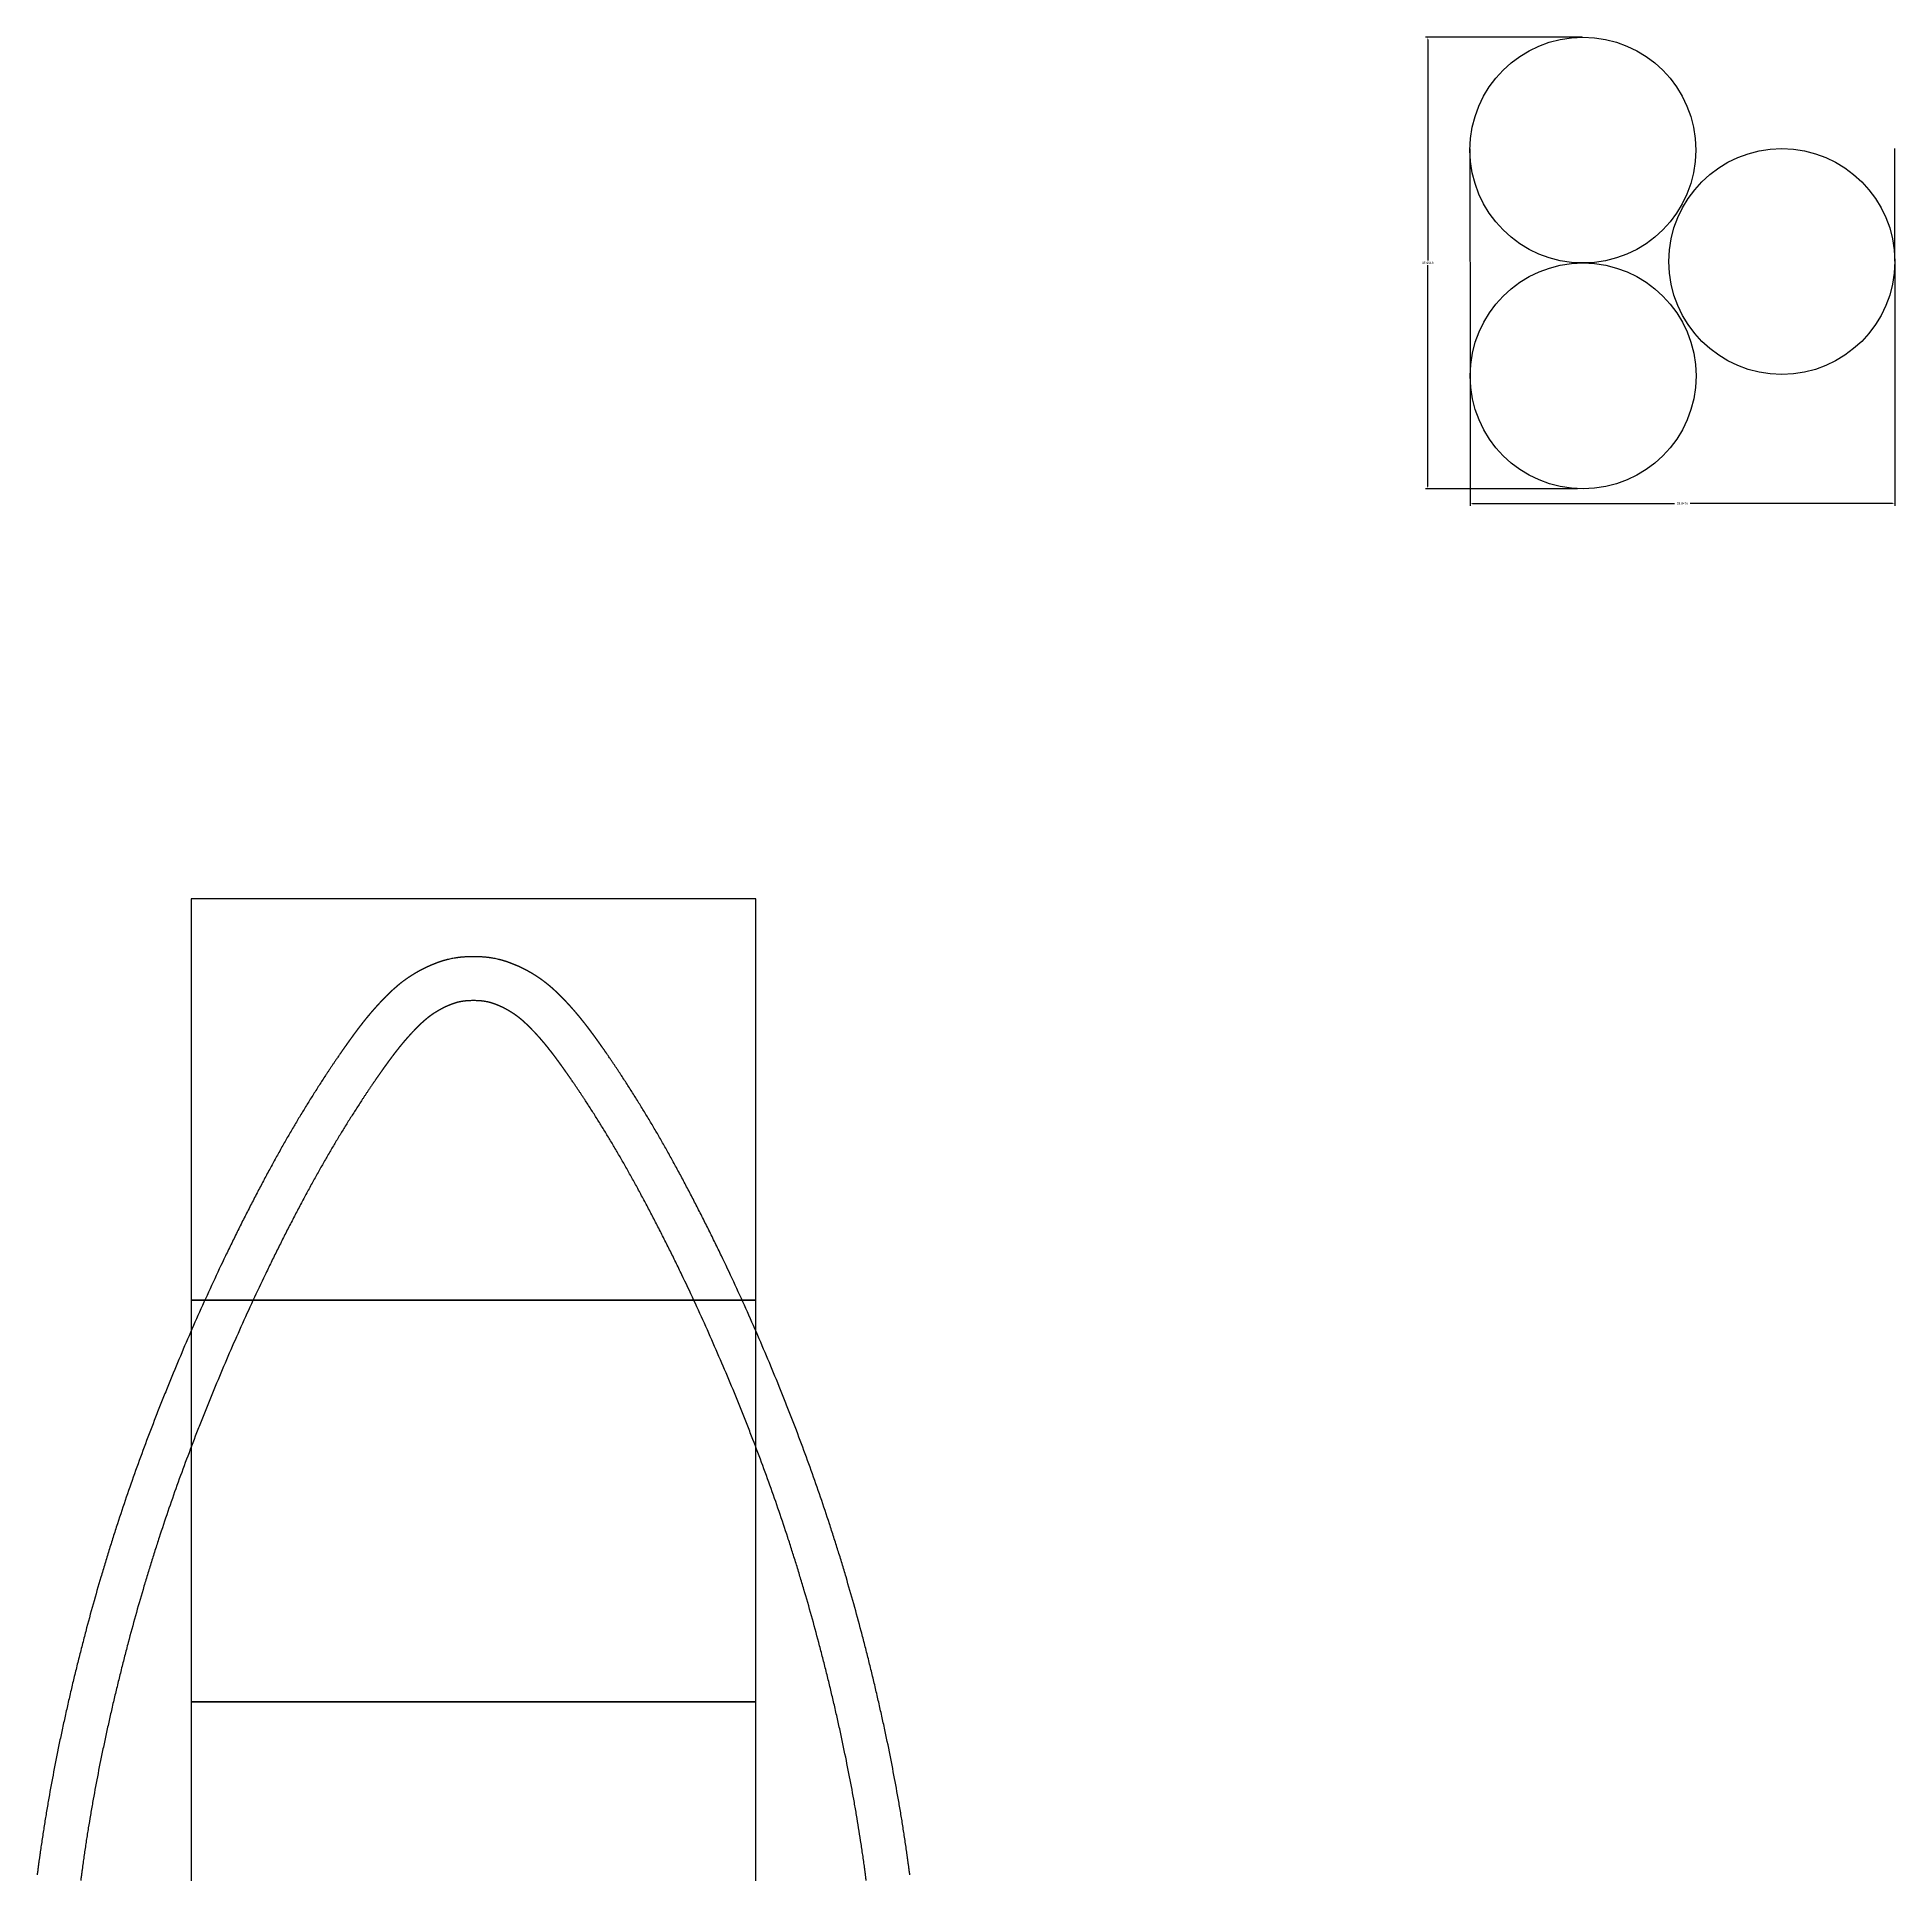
# Model space of a CAD drawing. Header units: inches. Extents: x -1514 to 1282, y -2074 to 286.
# Drawn here: x 169.5 to 317.6, y -926.8 to -780.3 of the extents above; entities that cross this region are included whole.
import ezdxf

# ---------------------------------------------------------------- set-up
doc = ezdxf.new("R2010")
doc.units = ezdxf.units.IN
doc.header["$LTSCALE"] = 0.1
doc.header["$MEASUREMENT"] = 0
doc.layers.add('pic', color=1, linetype='Continuous')
doc.dimstyles.get("Standard").update_dxf_attribs({"dimtxt": 0.18, "dimasz": 0.18, "dimexe": 0.18, "dimexo": 0.0625, "dimgap": 0.09, "dimtad": 0, "dimtih": 1, "dimtoh": 1, "dimdec": 4, "dimzin": 0, "dimdsep": 46, "dimtxsty": 'Standard', "dimcen": 0.09, "dimadec": 0, "dimazin": 0, "dimtfac": 1, "dimtdec": 4, "dimtofl": 0, "dimtmove": 0, "dimatfit": 3, "dimfxl": 1, "dimtolj": 1, "dimtzin": 0, "dimarcsym": 0})

# ---------------------------------------------------------------- blocks, each defined once
blk = doc.blocks.new('*D97')
at = {"layer": 'Defpoints', "color": 0, "transparency": 16777216}
for p in [(283.71, -798.22), (317.56, -798.17), (317.56, -817.47)]:
    blk.add_point(p, dxfattribs=at)
at = {"layer": 'pic', "color": 0, "lineweight": -2, "transparency": 16777216}
for p, q in [((283.71, -798.28), (283.71, -817.65)), ((317.56, -798.24), (317.56, -817.65)), ((283.89, -817.47), (300, -817.47)), ((317.38, -817.47), (301.26, -817.47))]:
    blk.add_line(p, q, dxfattribs=at)
at = {"layer": 'pic', "color": 0, "transparency": 16777216}
for points in [[(283.89, -817.44), (283.89, -817.5), (283.71, -817.47)], [(317.38, -817.44), (317.38, -817.5), (317.56, -817.47)]]:
    blk.add_solid(points, dxfattribs=at)
at = {"layer": 'pic', "color": 0, "transparency": 16777216, "insert": (300.63, -817.47), "char_height": 0.18, "attachment_point": 5}
blk.add_mtext('\\A1;33.8476', dxfattribs=at)
blk = doc.blocks.new('*D98')
at = {"layer": 'Defpoints', "color": 0, "transparency": 16777216}
for p in [(280.34, -780.31), (292.7, -780.31), (292.34, -816.3)]:
    blk.add_point(p, dxfattribs=at)
at = {"layer": 'pic', "color": 0, "lineweight": -2, "transparency": 16777216}
for p, q in [((292.64, -780.31), (280.16, -780.31)), ((280.34, -780.49), (280.34, -798.12)), ((280.34, -816.12), (280.34, -798.48)), ((292.27, -816.3), (280.16, -816.3))]:
    blk.add_line(p, q, dxfattribs=at)
at = {"layer": 'pic', "color": 0, "transparency": 16777216}
for points in [[(280.31, -780.49), (280.37, -780.49), (280.34, -780.31)], [(280.31, -816.12), (280.37, -816.12), (280.34, -816.3)]]:
    blk.add_solid(points, dxfattribs=at)
at = {"layer": 'pic', "color": 0, "transparency": 16777216, "insert": (280.34, -798.3), "char_height": 0.18, "attachment_point": 5}
blk.add_mtext('\\A1;35.9918', dxfattribs=at)

msp = doc.modelspace()

# ---------------------------------------------------------------- linework, layer by layer
at = {"color": 7, "linetype": 'Continuous', "lineweight": 25}
for points, degree, knots in [([(201.93769, -853.9025), (201.9312, -853.90443), (201.91336, -853.90977), (201.88743, -853.91759), (201.83522, -853.93354), (201.73112, -853.96626), (201.5234, -854.03509), (201.20209, -854.15254), (200.88325, -854.28349), (200.67943, -854.37406), (200.56665, -854.42605), (200.476, -854.46886), (200.38906, -854.51087), (200.28059, -854.56447), (200.0869, -854.6634), (199.79021, -854.82507), (199.49998, -854.99699), (199.29609, -855.12535), (199.13551, -855.23049), (198.97328, -855.34105), (198.81396, -855.45415), (198.67652, -855.55572), (198.57964, -855.62948), (198.50205, -855.68977), (198.42921, -855.74747), (198.33771, -855.82129), (198.21011, -855.92704), (198.08285, -856.03613), (198.0011, -856.10795), (197.95589, -856.14813), (197.91887, -856.1813), (197.88699, -856.21006), (197.84668, -856.24668), (197.77399, -856.31336), (197.66, -856.41989), (197.54475, -856.53014), (197.46991, -856.60292), (197.42828, -856.64372), (197.39418, -856.67732), (197.36402, -856.70718), (197.32598, -856.74499), (197.25765, -856.81334), (197.15143, -856.92093), (197.04529, -857.03019), (196.96964, -857.10901), (196.90869, -857.17301), (196.85044, -857.23467), (196.77741, -857.31255), (196.64665, -857.45361), (196.47377, -857.64441), (196.33096, -857.80562), (196.21737, -857.93578), (196.11857, -858.05068), (196.0553, -858.12509), (196.02033, -858.16645), (195.99191, -858.20018), (195.96635, -858.23063), (195.93392, -858.26939), (195.87558, -858.33947), (195.75843, -858.48163), (195.60107, -858.67627), (195.46891, -858.84277), (195.36261, -858.97828), (195.26909, -859.09889), (195.20873, -859.17738), (195.17846, -859.21691), (195.16171, -859.23883), (195.14789, -859.25694), (195.13647, -859.27191), (195.12181, -859.29117), (195.09548, -859.32581), (195.04254, -859.39571), (194.95949, -859.50608), (194.86345, -859.63478), (194.7663, -859.76606), (194.66801, -859.89992), (194.56858, -860.03638), (194.48056, -860.15808), (194.4235, -860.23738), (194.3948, -860.27738), (194.37893, -860.29952), (194.36571, -860.31799), (194.35562, -860.33209), (194.34229, -860.35073), (194.31841, -860.38418), (194.28083, -860.43691), (194.23739, -860.49806), (194.18241, -860.57565), (194.10405, -860.68669), (193.98944, -860.84993), (193.77586, -861.15632), (193.62367, -861.37742)], 2, [-0.000722516, -0.000722516, -0.000722516, 0.000743564, 0.002209644, 0.005141805, 0.011006125, 0.022734766, 0.046192048, 0.077468424, 0.100925706, 0.112654347, 0.120473441, 0.128292535, 0.136111629, 0.14784027, 0.171297552, 0.202573928, 0.22603121, 0.241669398, 0.257307586, 0.272945774, 0.288583962, 0.300312604, 0.308131698, 0.315950792, 0.323769886, 0.335498527, 0.351136715, 0.362865356, 0.368729676, 0.372639223, 0.37654877, 0.380458317, 0.386322638, 0.398051279, 0.413689467, 0.425418108, 0.431282428, 0.435191975, 0.439101522, 0.443011069, 0.44887539, 0.460604031, 0.476242219, 0.48797086, 0.495789954, 0.503609048, 0.511428142, 0.523156783, 0.546614065, 0.570071347, 0.585709535, 0.601347723, 0.613076364, 0.618940684, 0.622850231, 0.626759778, 0.630669325, 0.636533646, 0.648262287, 0.671719569, 0.695176851, 0.710815039, 0.726453227, 0.738181868, 0.744046189, 0.746978349, 0.748933122, 0.750887896, 0.752842669, 0.75577483, 0.76163915, 0.773367791, 0.789005979, 0.804644167, 0.820282355, 0.835920543, 0.851558731, 0.863287372, 0.869151693, 0.872083853, 0.874038627, 0.8759934, 0.877948174, 0.880880334, 0.886744654, 0.894563748, 0.902382842, 0.914111483, 0.929749671, 0.953206953, 1.000121518, 1.000121518, 1.000121518]), ([(203.34747, -853.63761), (203.34584, -853.63777), (203.34277, -853.63805), (203.33499, -853.63878), (203.32218, -853.63999), (203.2961, -853.6425), (203.24476, -853.64761), (203.17222, -853.65535), (203.10115, -853.66367), (203.04433, -853.67082), (203.00322, -853.67624), (202.95749, -853.68257), (202.89819, -853.69114), (202.79371, -853.70722), (202.64648, -853.7326), (202.46515, -853.76849), (202.31771, -853.80161), (202.21226, -853.82752), (202.15074, -853.84333), (202.09451, -853.85819), (202.03853, -853.87361), (201.98769, -853.88806), (201.96244, -853.89532), (201.94692, -853.89982), (201.94092, -853.90157), (201.93769, -853.9025)], 3, [-0.002562243, -0.002562243, -0.002562243, -0.002562243, 0.001376667, 0.005315578, 0.013193399, 0.028949042, 0.060460328, 0.123482899, 0.186505471, 0.218016756, 0.249528042, 0.281039328, 0.312550613, 0.375573185, 0.501618328, 0.62766347, 0.753708613, 0.816731184, 0.84824247, 0.879753756, 0.942776327, 0.974287613, 0.990043256, 0.997921077, 1.005798898, 1.005798898, 1.005798898, 1.005798898]), ([(205.21387, -853.6376), (205.21163, -853.6374), (205.20747, -853.63702), (205.19675, -853.63607), (205.17913, -853.63452), (205.1432, -853.63146), (205.07227, -853.6258), (204.93144, -853.61601), (204.65678, -853.60223), (204.39093, -853.59783), (204.16968, -853.59878), (204.01903, -853.60075), (203.82711, -853.60606), (203.62979, -853.61597), (203.4891, -853.62578), (203.41798, -853.63147), (203.38243, -853.63451), (203.36437, -853.6361), (203.35567, -853.63687), (203.35015, -853.63737), (203.34846, -853.63752), (203.34747, -853.63761)], 3, [-0.00008231078, -0.00008231078, -0.00008231078, -0.00008231078, 0.0000672165, 0.00021674378, 0.00051579834, 0.00111390746, 0.0023101257, 0.00470256219, 0.00948743517, 0.01905718112, 0.02144961761, 0.02384205409, 0.02862692707, 0.03341180004, 0.03580423653, 0.03700045478, 0.0375985639, 0.03789761846, 0.03804714574, 0.03812190938, 0.03819667302, 0.03819667302, 0.03819667302, 0.03819667302]), ([(206.62195, -853.90188), (206.61854, -853.90089), (206.61205, -853.89901), (206.59651, -853.89452), (206.57111, -853.88722), (206.53554, -853.8771), (206.49431, -853.86559), (206.4548, -853.85482), (206.40977, -853.84292), (206.35042, -853.82763), (206.24554, -853.80173), (206.0963, -853.76804), (205.91374, -853.73186), (205.76611, -853.70655), (205.66087, -853.69051), (205.60118, -853.68197), (205.55488, -853.67563), (205.51446, -853.67036), (205.45815, -853.66333), (205.38779, -853.65516), (205.31583, -853.64752), (205.26486, -853.64245), (205.23896, -853.63996), (205.22624, -853.63876), (205.21849, -853.63803), (205.21548, -853.63775), (205.21387, -853.6376)], 3, [-0.005575813, -0.005575813, -0.005575813, -0.005575813, 0.002302062, 0.010179938, 0.025935689, 0.05744719, 0.088958692, 0.120470194, 0.151981696, 0.183493198, 0.246516202, 0.37256221, 0.498608217, 0.624654225, 0.687677229, 0.71918873, 0.750700232, 0.782211734, 0.813723236, 0.87674624, 0.939769244, 0.971280746, 0.987036497, 0.994914372, 0.99885331, 1.002792248, 1.002792248, 1.002792248, 1.002792248]), ([(214.93814, -861.37744), (214.7863, -861.15683), (214.57281, -860.85058), (214.45814, -860.68724), (214.36848, -860.56019), (214.29183, -860.45216), (214.2434, -860.38419), (214.21945, -860.35065), (214.20608, -860.33196), (214.19596, -860.31781), (214.18273, -860.29933), (214.16686, -860.27718), (214.13815, -860.23718), (214.08108, -860.15786), (213.99304, -860.03615), (213.89359, -859.89967), (213.79529, -859.76579), (213.69813, -859.6345), (213.60208, -859.50578), (213.51902, -859.3954), (213.46607, -859.3255), (213.43974, -859.29086), (213.42508, -859.2716), (213.41365, -859.25661), (213.39983, -859.2385), (213.38307, -859.21657), (213.35278, -859.17701), (213.29239, -859.09849), (213.19883, -858.97784), (213.09251, -858.8423), (212.96032, -858.67576), (212.80295, -858.48112), (212.6858, -858.33898), (212.62747, -858.26891), (212.59505, -858.23017), (212.56948, -858.19971), (212.54106, -858.16598), (212.50608, -858.12461), (212.44279, -858.05019), (212.34397, -857.93528), (212.23037, -857.80511), (212.08754, -857.64389), (211.91464, -857.45309), (211.78389, -857.31203), (211.71086, -857.23416), (211.65261, -857.1725), (211.5916, -857.10843), (211.51589, -857.02956), (211.40971, -856.92026), (211.30346, -856.81266), (211.23514, -856.74433), (211.19711, -856.70653), (211.16695, -856.67668), (211.13281, -856.64304), (211.09114, -856.60221), (211.01625, -856.5294), (210.90096, -856.41912), (210.78699, -856.31261), (210.71432, -856.24596), (210.67404, -856.20938), (210.64216, -856.18062), (210.60511, -856.14743), (210.55989, -856.10724), (210.4781, -856.03541), (210.3508, -855.9263), (210.22318, -855.82055), (210.13167, -855.74675), (210.05883, -855.68905), (209.98122, -855.62877), (209.88432, -855.55501), (209.74685, -855.45345), (209.58752, -855.34037), (209.42529, -855.22983), (209.26467, -855.12468), (209.06073, -854.99633), (208.77043, -854.82442), (208.47368, -854.66277), (208.27996, -854.56385), (208.17147, -854.51026), (208.08451, -854.46826), (207.99372, -854.42539), (207.8808, -854.37335), (207.67674, -854.28271), (207.35765, -854.15171), (207.03622, -854.03429), (206.82846, -853.96552), (206.72435, -853.93285), (206.67214, -853.91692), (206.64622, -853.90912), (206.62836, -853.90379), (206.62195, -853.90188)], 2, [-0.000115885, -0.000115885, -0.000115885, 0.046799381, 0.070257014, 0.085895436, 0.101533858, 0.113262674, 0.119127082, 0.122059286, 0.124014089, 0.125968892, 0.127923695, 0.130855899, 0.136720307, 0.148449123, 0.164087545, 0.179725967, 0.195364389, 0.211002811, 0.226641233, 0.23837005, 0.244234458, 0.247166662, 0.249121465, 0.251076268, 0.25303107, 0.255963274, 0.261827683, 0.273556499, 0.289194921, 0.304833343, 0.328290976, 0.351748609, 0.363477425, 0.369341834, 0.373251439, 0.377161044, 0.38107065, 0.386935058, 0.398663875, 0.414302297, 0.429940719, 0.453398352, 0.476855984, 0.488584801, 0.496404012, 0.504223223, 0.512042434, 0.52377125, 0.539409672, 0.551138489, 0.557002897, 0.560912502, 0.564822108, 0.568731713, 0.574596122, 0.586324938, 0.60196336, 0.613692176, 0.619556585, 0.62346619, 0.627375796, 0.631285401, 0.637149809, 0.648878626, 0.664517048, 0.676245864, 0.684065075, 0.691884286, 0.699703497, 0.711432314, 0.727070736, 0.742709158, 0.75834758, 0.773986001, 0.797443634, 0.828720478, 0.852178111, 0.863906928, 0.871726139, 0.87954535, 0.887364561, 0.899093377, 0.92255101, 0.953827854, 0.977285487, 0.989014303, 0.994878712, 0.997810916, 0.999277018, 1.00074312, 1.00074312, 1.00074312]), ([(203.6674, -857.12296), (203.64855, -857.12473), (203.60971, -857.12853), (203.55832, -857.13406), (203.51953, -857.13862), (203.49054, -857.14228), (203.47208, -857.14472), (203.44731, -857.14815), (203.4166, -857.15259), (203.36193, -857.16099), (203.30122, -857.17144), (203.23856, -857.18339), (203.19302, -857.19268), (203.14845, -857.20234), (203.1048, -857.21239), (203.06857, -857.22124), (203.04392, -857.22751), (203.02789, -857.23169), (203.01806, -857.23429), (203.00189, -857.23864), (202.97979, -857.24474), (202.95479, -857.2518), (202.93536, -857.25738), (202.926, -857.26009)], 3, [0.0023835454, 0.0023835454, 0.0023835454, 0.0023835454, 0.0644017665, 0.1264199875, 0.1884382086, 0.2194473191, 0.2504564296, 0.2814655401, 0.3124746507, 0.3744928717, 0.4985293138, 0.5605475348, 0.6225657559, 0.6845839769, 0.746602198, 0.808620419, 0.8396295295, 0.8551340848, 0.87063864, 0.9016477506, 0.9326568611, 0.9636659716, 0.9946750821, 0.9946750821, 0.9946750821, 0.9946750821]), ([(204.89418, -857.12297), (204.8454, -857.1186), (204.74894, -857.11135), (204.54597, -857.10117), (204.33529, -857.09755), (204.11945, -857.09938), (203.96433, -857.10367), (203.81282, -857.11128), (203.71619, -857.11858), (203.6674, -857.12296)], 3, [0.00007817154, 0.00007817154, 0.00007817154, 0.00007817154, 0.00482458193, 0.00957099233, 0.01906381312, 0.02381022351, 0.02855663391, 0.0333030443, 0.0380494547, 0.0380494547, 0.0380494547, 0.0380494547]), ([(205.63553, -857.26003), (205.62532, -857.25708), (205.60372, -857.25087), (205.57834, -857.2437), (205.56087, -857.23886), (205.55182, -857.2364), (205.54743, -857.23522), (205.54599, -857.23483), (205.5394, -857.23308), (205.53147, -857.23098), (205.51621, -857.227), (205.49797, -857.22233), (205.47623, -857.21692), (205.44755, -857.20998), (205.41105, -857.20154), (205.35225, -857.18873), (205.29086, -857.17662), (205.2323, -857.16621), (205.18666, -857.15867), (205.14805, -857.15279), (205.12029, -857.14881), (205.10472, -857.14665), (205.0918, -857.1449), (205.08274, -857.1437), (205.06875, -857.14189), (205.04375, -857.13876), (205.00421, -857.13414), (204.95244, -857.1286), (204.91321, -857.12476), (204.89418, -857.12297)], 3, [0.0049469751, 0.0049469751, 0.0049469751, 0.0049469751, 0.0359617391, 0.0669765032, 0.0979912673, 0.1134986493, 0.1212523403, 0.1251291858, 0.1290060313, 0.1445134134, 0.1600207954, 0.1910355595, 0.2220503235, 0.2530650876, 0.3150946157, 0.3771241438, 0.5011832001, 0.5632127282, 0.6252422563, 0.6872717845, 0.7182865485, 0.7337939306, 0.7493013126, 0.7648086946, 0.7803160767, 0.8113308407, 0.8733603688, 0.935389897, 0.9974194251, 0.9974194251, 0.9974194251, 0.9974194251]), ([(202.926, -857.26009), (202.75375, -857.31156), (202.45937, -857.41967), (202.24974, -857.50612), (202.09834, -857.57365), (201.97529, -857.63129), (201.8578, -857.68892), (201.71198, -857.76363), (201.45481, -857.90422), (201.12483, -858.10827), (200.8864, -858.27449), (200.75808, -858.36954), (200.6692, -858.43808), (200.60931, -858.48563), (200.54809, -858.53511), (200.46092, -858.60748), (200.37167, -858.68412), (200.31331, -858.73546), (200.28068, -858.76451), (200.25421, -858.78826), (200.23133, -858.80894), (200.20158, -858.836), (200.14741, -858.88575), (200.06038, -858.96717), (199.96993, -859.05379), (199.91014, -859.11198), (199.87653, -859.14496), (199.84918, -859.17193), (199.82446, -859.19642), (199.79296, -859.22775), (199.73635, -859.28442), (199.64792, -859.37404), (199.54658, -859.47843), (199.444, -859.58581), (199.34626, -859.68972), (199.22364, -859.82207), (199.05323, -860.01022), (198.88416, -860.20259), (198.77616, -860.32825), (198.72231, -860.39161), (198.69249, -860.42688), (198.66838, -860.45551), (198.64671, -860.48134), (198.619, -860.51447), (198.56904, -860.5745), (198.46814, -860.69697), (198.33119, -860.86641), (198.21507, -861.01273), (198.12112, -861.13251), (198.03804, -861.23968), (197.98413, -861.30979), (197.9542, -861.34888), (197.92956, -861.38115), (197.90921, -861.40787), (197.88273, -861.44272), (197.83502, -861.50571), (197.75971, -861.60579), (197.67218, -861.7231), (197.58317, -861.84339), (197.49268, -861.96664), (197.40072, -862.09284), (197.31898, -862.20585), (197.26585, -862.2797), (197.23908, -862.317), (197.22428, -862.33766), (197.2119, -862.35494), (197.20254, -862.36802), (197.19015, -862.38535), (197.16792, -862.41649), (197.12283, -862.47977), (197.05111, -862.58084), (196.9667, -862.70047), (196.85813, -862.8551), (196.65453, -863.14715), (196.50799, -863.36002)], 2, [0.0006758159, 0.0006758159, 0.0006758159, 0.0475148065, 0.0787408002, 0.1021602955, 0.1177732923, 0.1333862892, 0.148999286, 0.1724187813, 0.2192577719, 0.2660967625, 0.2895162578, 0.3051292546, 0.3168390023, 0.3246455007, 0.3363552484, 0.3519682452, 0.3636779929, 0.3695328667, 0.3734361159, 0.3773393651, 0.3812426143, 0.3870974882, 0.3988072358, 0.4144202327, 0.4261299803, 0.4319848541, 0.4358881033, 0.4397913526, 0.4436946018, 0.4495494756, 0.4612592232, 0.4768722201, 0.492485217, 0.5080982138, 0.5237112107, 0.547130706, 0.5783566997, 0.601776195, 0.6134859426, 0.6193408164, 0.6232440657, 0.6271473149, 0.6310505641, 0.6369054379, 0.6486151856, 0.6720346808, 0.6954541761, 0.711067173, 0.7266801699, 0.7383899175, 0.7442447913, 0.7481480405, 0.7520512898, 0.755954539, 0.7618094128, 0.7735191604, 0.7891321573, 0.8047451542, 0.820358151, 0.8359711479, 0.8515841447, 0.8632938924, 0.8691487662, 0.8720762031, 0.8740278277, 0.8759794523, 0.8779310769, 0.8808585138, 0.8867133877, 0.8984231353, 0.9140361322, 0.929649129, 0.9530686243, 0.9999076149, 0.9999076149, 0.9999076149]), ([(212.05379, -863.36), (211.90764, -863.14768), (211.70419, -862.85583), (211.59558, -862.70114), (211.51105, -862.58136), (211.43919, -862.48007), (211.39397, -862.41662), (211.37166, -862.38538), (211.35923, -862.368), (211.34983, -862.35486), (211.33747, -862.33759), (211.32266, -862.31693), (211.29589, -862.27962), (211.24274, -862.20575), (211.16099, -862.09273), (211.06903, -861.96652), (210.97853, -861.84326), (210.8895, -861.72296), (210.80197, -861.60563), (210.72666, -861.50555), (210.67895, -861.44256), (210.65246, -861.40771), (210.63211, -861.381), (210.60746, -861.34872), (210.57751, -861.3096), (210.52358, -861.23946), (210.44046, -861.13225), (210.34648, -861.01243), (210.23034, -860.86608), (210.0934, -860.69666), (209.99252, -860.57423), (209.94259, -860.51423), (209.91489, -860.48111), (209.89322, -860.4553), (209.86911, -860.42667), (209.83928, -860.39139), (209.78541, -860.32801), (209.67738, -860.20232), (209.50827, -860.00991), (209.33785, -859.82174), (209.21521, -859.68939), (209.1175, -859.5855), (209.01481, -859.47802), (208.91345, -859.37361), (208.82504, -859.28401), (208.76847, -859.22739), (208.737, -859.19609), (208.71232, -859.17165), (208.68492, -859.14463), (208.65126, -859.11161), (208.59139, -859.05334), (208.50087, -858.96667), (208.41387, -858.88528), (208.35976, -858.83559), (208.33005, -858.80857), (208.30722, -858.78795), (208.28073, -858.76418), (208.24807, -858.73511), (208.18968, -858.68374), (208.10039, -858.60708), (208.01323, -858.53473), (207.95205, -858.48528), (207.89222, -858.43779), (207.80326, -858.36921), (207.67491, -858.27415), (207.43647, -858.10795), (207.10642, -857.90389), (206.84923, -857.76333), (206.70339, -857.68862), (206.58595, -857.63103), (206.46252, -857.57322), (206.31085, -857.5056), (206.10109, -857.41912), (205.80706, -857.31119), (205.63553, -857.26003)], 2, [0.0000881401, 0.0000881401, 0.0000881401, 0.0469267827, 0.070346104, 0.0859589849, 0.1015718658, 0.1132815264, 0.1191363568, 0.1220637719, 0.124015382, 0.1259669921, 0.1279186023, 0.1308460174, 0.1367008477, 0.1484105084, 0.1640233893, 0.1796362701, 0.195249151, 0.2108620319, 0.2264749128, 0.2381845734, 0.2440394037, 0.247942624, 0.2518458442, 0.2557490644, 0.2616038947, 0.2733135554, 0.2889264362, 0.3045393171, 0.3279586384, 0.3513779597, 0.3630876204, 0.3689424507, 0.3728456709, 0.3767488911, 0.3806521114, 0.3865069417, 0.3982166023, 0.4216359237, 0.4528616854, 0.4762810067, 0.4918938876, 0.5075067684, 0.5231196493, 0.5387325302, 0.5504421908, 0.5562970212, 0.5602002414, 0.5641034616, 0.5680066818, 0.5738615122, 0.5855711728, 0.6011840537, 0.6128937143, 0.6187485447, 0.6226517649, 0.6265549851, 0.6304582053, 0.6363130356, 0.6480226963, 0.6636355772, 0.6753452378, 0.6831516783, 0.6948613389, 0.7104742198, 0.7338935411, 0.7807321837, 0.8275708263, 0.8509901476, 0.8666030285, 0.8822159094, 0.8978287902, 0.9212481115, 0.9524738733, 0.9993125159, 0.9993125159, 0.9993125159]), ([(193.62367, -861.37742), (193.60627, -861.40276), (193.57085, -861.4544), (193.50528, -861.55007), (193.42974, -861.66049), (193.34969, -861.77786), (193.25953, -861.9106), (193.14832, -862.07498), (193.01614, -862.27139), (192.88501, -862.46727), (192.7541, -862.66388), (192.62358, -862.86094), (192.44991, -863.12456), (192.23366, -863.45542), (191.97588, -863.85406), (191.71979, -864.25434), (191.38078, -864.78994), (190.96134, -865.46339), (190.54996, -866.13837), (190.22534, -866.67986), (189.9045, -867.22099), (189.50279, -867.90994), (189.01936, -868.75723), (188.53305, -869.62762), (188.03915, -870.5293), (187.53863, -871.46054), (187.11609, -872.26099), (186.77396, -872.91756), (186.43306, -873.57747), (186.01, -874.4072), (185.50694, -875.41115), (185.00868, -876.42303), (184.35013, -877.78388), (183.53138, -879.51904), (182.55448, -881.65921), (181.60649, -883.80802), (180.6857, -885.96916), (179.94576, -887.76943), (179.36947, -889.21108), (178.80622, -890.64713), (178.12648, -892.43199), (177.34849, -894.56098), (176.60484, -896.68676), (176.0145, -898.45346), (175.55966, -899.86454), (175.22747, -900.92105), (174.90342, -901.97824), (174.47911, -903.39861), (173.96459, -905.19011), (173.47082, -907.00423), (173.08837, -908.46858), (172.80751, -909.57475), (172.53423, -910.68165), (172.26946, -911.78478), (172.01307, -912.88498), (171.76475, -913.98337), (171.52589, -915.07431), (171.22073, -916.51613), (170.86432, -918.29388), (170.53973, -920.04724), (170.29864, -921.43807), (170.15589, -922.30132), (170.04595, -922.99147), (169.96528, -923.51115), (169.88649, -924.03224), (169.80953, -924.55506), (169.74699, -924.99169), (169.69798, -925.34106), (169.66773, -925.55981), (169.64387, -925.73419), (169.61937, -925.91483), (169.58768, -926.15133), (169.55447, -926.40287), (169.52711, -926.61221), (169.51296, -926.72114), (169.50597, -926.77508)], 3, [-0.000014202, -0.000014202, -0.000014202, -0.000014202, 0.000962388, 0.001938977, 0.003892156, 0.005845334, 0.007798513, 0.01170487, 0.015611228, 0.019517585, 0.023423942, 0.027330299, 0.031236657, 0.039049371, 0.046862086, 0.0546748, 0.062487515, 0.078112944, 0.093738373, 0.101551088, 0.109363802, 0.124989232, 0.140614661, 0.15624009, 0.171865519, 0.187490948, 0.203116377, 0.210929092, 0.218741807, 0.234367236, 0.249992665, 0.265618094, 0.281243523, 0.312494381, 0.34374524, 0.374996098, 0.406246956, 0.437497815, 0.453123244, 0.468748673, 0.499999531, 0.53125039, 0.562501248, 0.593752106, 0.609377535, 0.625002964, 0.640628394, 0.656253823, 0.687504681, 0.718755539, 0.734380968, 0.750006398, 0.765631827, 0.781257256, 0.796882685, 0.812508114, 0.828133543, 0.843758973, 0.875009831, 0.906260689, 0.921886118, 0.937511547, 0.945324262, 0.953136977, 0.960949691, 0.968762406, 0.97657512, 0.980481478, 0.984387835, 0.986341014, 0.988294192, 0.992200549, 0.996106907, 0.998060085, 1.000013264, 1.000013264, 1.000013264, 1.000013264]), ([(239.05589, -926.7752), (239.04908, -926.72254), (239.0353, -926.61632), (239.01519, -926.46242), (238.99538, -926.31178), (238.96945, -926.11603), (238.94423, -925.9277), (238.91967, -925.74657), (238.89566, -925.571), (238.86532, -925.35147), (238.81616, -925.00087), (238.75354, -924.56346), (238.67654, -924.04009), (238.59768, -923.51835), (238.51694, -922.99807), (238.40691, -922.3071), (238.26403, -921.4429), (238.02274, -920.05064), (237.69786, -918.29548), (237.3411, -916.51605), (237.03567, -915.07294), (236.79659, -913.98107), (236.54806, -912.88179), (236.29144, -911.78076), (236.02646, -910.67685), (235.75294, -909.56917), (235.47189, -908.46243), (235.08919, -906.99738), (234.59498, -905.18194), (234.0801, -903.38957), (233.65547, -901.96845), (233.33118, -900.91075), (232.9987, -899.85363), (232.5435, -898.44178), (231.95268, -896.67412), (231.20844, -894.54724), (230.42983, -892.41717), (229.74957, -890.63149), (229.18594, -889.19488), (228.60931, -887.75281), (227.86903, -885.95222), (226.94792, -883.79095), (225.99973, -881.64225), (225.02282, -879.50265), (224.20424, -877.76828), (223.54583, -876.40808), (223.04769, -875.3967), (222.5448, -874.39334), (222.12193, -873.56418), (221.78118, -872.90472), (221.43932, -872.24883), (221.01716, -871.44928), (220.51712, -870.51912), (220.02371, -869.61853), (219.53793, -868.74926), (219.05496, -867.90295), (218.65368, -867.21485), (218.33313, -866.67429), (218.00878, -866.13335), (217.59778, -865.45908), (217.17875, -864.78634), (216.84009, -864.25135), (216.58428, -863.85154), (216.32679, -863.45337), (216.11081, -863.12293), (215.93731, -862.85958), (215.80686, -862.66264), (215.67618, -862.46637), (215.54526, -862.2708), (215.43491, -862.10683), (215.34492, -861.97366), (215.27785, -861.87464), (215.20371, -861.7656), (215.12269, -861.64683), (215.04915, -861.53934), (214.98706, -861.44874), (214.95431, -861.401), (214.93814, -861.37744)], 3, [-0.000012151, -0.000012151, -0.000012151, -0.000012151, 0.001941027, 0.003894204, 0.005847381, 0.007800559, 0.011706913, 0.013660091, 0.015613268, 0.019519623, 0.023425978, 0.031238687, 0.039051397, 0.046864106, 0.054676816, 0.062489525, 0.078114944, 0.093740363, 0.124991201, 0.156242039, 0.171867458, 0.187492877, 0.203118296, 0.218743715, 0.234369134, 0.249994553, 0.265619972, 0.281245391, 0.312496229, 0.343747067, 0.359372486, 0.374997905, 0.390623324, 0.406248743, 0.437499581, 0.468750419, 0.500001257, 0.531252095, 0.546877514, 0.562502933, 0.593753771, 0.625004609, 0.656255447, 0.687506285, 0.718757123, 0.734382542, 0.750007961, 0.76563338, 0.781258799, 0.789071509, 0.796884218, 0.812509637, 0.828135056, 0.843760475, 0.859385894, 0.875011313, 0.890636732, 0.898449442, 0.906262151, 0.92188757, 0.937512989, 0.945325699, 0.953138408, 0.960951118, 0.968763827, 0.972670182, 0.976576537, 0.980482892, 0.984389246, 0.988295601, 0.990248779, 0.992201956, 0.994155133, 0.996108311, 0.998061488, 0.999038077, 1.000014665, 1.000014665, 1.000014665, 1.000014665]), ([(196.50799, -863.36002), (196.49934, -863.37263), (196.48187, -863.39808), (196.44831, -863.44702), (196.408, -863.50583), (196.36256, -863.57221), (196.30582, -863.65521), (196.24196, -863.74885), (196.15655, -863.8746), (196.04855, -864.03423), (195.92151, -864.22301), (195.79511, -864.41184), (195.669, -864.60125), (195.54321, -864.79117), (195.3758, -865.04529), (195.16735, -865.36424), (194.91882, -865.74858), (194.67191, -866.13452), (194.34505, -866.65093), (193.94053, -867.30047), (193.54391, -867.95124), (193.23099, -868.47322), (192.92188, -868.99459), (192.53426, -869.65938), (192.06683, -870.47863), (191.59538, -871.32245), (191.11521, -872.19907), (190.62745, -873.10657), (190.2148, -873.88829), (189.88022, -874.53039), (189.54697, -875.17549), (189.13325, -875.98692), (188.64115, -876.96901), (188.15366, -877.95902), (187.50875, -879.29171), (186.70608, -880.99279), (185.74742, -883.093), (184.81753, -885.20084), (183.91422, -887.32096), (183.1886, -889.08639), (182.62354, -890.49995), (182.07147, -891.90751), (181.4056, -893.65596), (180.64417, -895.73967), (179.91664, -897.81935), (179.33941, -899.54684), (178.89482, -900.92613), (178.57021, -901.95849), (178.25355, -902.99156), (177.83877, -904.38004), (177.33558, -906.13205), (176.8524, -907.9072), (176.47799, -909.34076), (176.203, -910.42377), (175.93509, -911.50887), (175.67571, -912.58956), (175.42457, -913.66717), (175.18139, -914.74281), (174.94771, -915.81006), (174.64935, -917.21975), (174.30127, -918.95586), (173.98469, -920.66594), (173.74974, -922.02132), (173.6107, -922.86207), (173.50368, -923.53384), (173.42513, -924.03985), (173.34839, -924.54733), (173.27342, -925.05658), (173.20029, -925.5671), (173.14101, -925.99265), (173.09451, -926.33379), (173.05736, -926.61104), (173.02487, -926.85709), (172.99802, -927.06249), (172.98411, -927.16961), (172.97724, -927.22263)], 3, [0.0000107524, 0.0000107524, 0.0000107524, 0.0000107524, 0.0004990235, 0.0009872947, 0.0019638369, 0.0029403791, 0.0039169214, 0.0058700058, 0.0078230903, 0.0117292592, 0.0156354282, 0.0195415971, 0.023447766, 0.0273539349, 0.0312601039, 0.0390724417, 0.0468847796, 0.0546971175, 0.0625094553, 0.0781341311, 0.0937588068, 0.1015711446, 0.1093834825, 0.1250081582, 0.1406328339, 0.1562575097, 0.1718821854, 0.1875068611, 0.2031315368, 0.2109438747, 0.2187562126, 0.2343808883, 0.250005564, 0.2656302397, 0.2812549155, 0.3125042669, 0.3437536184, 0.3750029698, 0.4062523212, 0.4375016727, 0.4531263484, 0.4687510241, 0.5000003756, 0.531249727, 0.5624990785, 0.5937484299, 0.6093731057, 0.6249977814, 0.6406224571, 0.6562471328, 0.6874964843, 0.7187458357, 0.7343705114, 0.7499951872, 0.7656198629, 0.7812445386, 0.7968692143, 0.8124938901, 0.8281185658, 0.8437432415, 0.874992593, 0.9062419444, 0.9218666201, 0.9374912958, 0.9453036337, 0.9531159716, 0.9609283094, 0.9687406473, 0.9765529852, 0.984365323, 0.9882714919, 0.9921776609, 0.9960838298, 0.9980369143, 0.9999899987, 0.9999899987, 0.9999899987, 0.9999899987]), ([(235.5846, -927.22254), (235.57791, -927.17083), (235.56437, -927.06649), (235.53808, -926.86527), (235.50607, -926.62278), (235.46912, -926.34691), (235.42232, -926.00335), (235.36287, -925.57639), (235.28964, -925.06486), (235.21463, -924.55513), (235.11219, -923.87745), (234.97987, -923.03584), (234.81295, -922.02623), (234.57778, -920.66933), (234.26092, -918.95756), (233.91251, -917.21979), (233.61388, -915.80884), (233.37999, -914.74067), (233.13659, -913.66417), (232.88524, -912.58573), (232.62565, -911.50429), (232.35751, -910.41841), (232.08235, -909.33489), (231.70767, -907.90058), (231.22408, -906.12418), (230.72053, -904.3713), (230.30544, -902.9821), (229.98855, -901.94853), (229.66366, -900.91556), (229.21871, -899.53552), (228.64101, -897.80709), (227.91291, -895.72633), (227.15086, -893.64155), (226.48448, -891.89227), (225.93204, -890.48416), (225.36664, -889.07019), (224.64069, -887.30444), (223.73707, -885.18418), (222.80697, -883.07645), (221.84831, -880.9768), (221.0458, -879.27649), (220.40104, -877.94447), (219.91367, -876.95494), (219.42174, -875.97343), (219.0082, -875.16257), (218.67512, -874.51792), (218.3408, -873.87648), (217.92853, -873.09566), (217.44124, -872.18922), (216.96156, -871.31368), (216.49063, -870.47098), (216.02365, -869.65268), (215.63646, -868.98873), (215.32762, -868.46789), (215.01498, -867.94645), (214.61872, -867.29636), (214.21458, -866.64751), (213.88806, -866.13168), (213.64142, -865.74618), (213.39317, -865.3623), (213.18497, -865.04375), (213.01774, -864.7899), (212.89203, -864.6001), (212.7661, -864.41097), (212.63996, -864.22254), (212.53379, -864.06477), (212.44692, -863.93621), (212.38244, -863.84101), (212.31213, -863.7376), (212.23385, -863.62284), (212.16236, -863.51834), (212.10172, -863.42986), (212.06962, -863.38307), (212.05379, -863.36)], 3, [0.000009165, 0.000009165, 0.000009165, 0.000009165, 0.0019622504, 0.0039153358, 0.0078215066, 0.0117276774, 0.0156338482, 0.0234461898, 0.0312585313, 0.0390708729, 0.0468832145, 0.0625078976, 0.0781325808, 0.093757264, 0.1250066303, 0.1562559966, 0.1718806797, 0.1875053629, 0.203130046, 0.2187547292, 0.2343794123, 0.2500040955, 0.2656287786, 0.2812534618, 0.3125028281, 0.3437521944, 0.3593768776, 0.3750015607, 0.3906262439, 0.406250927, 0.4375002933, 0.4687496596, 0.4999990259, 0.5312483923, 0.5468730754, 0.5624977586, 0.5937471249, 0.6249964912, 0.6562458575, 0.6874952238, 0.7187445901, 0.7343692733, 0.7499939564, 0.7656186396, 0.7812433227, 0.7890556643, 0.7968680059, 0.812492689, 0.8281173722, 0.8437420553, 0.8593667385, 0.8749914216, 0.8906161048, 0.8984284464, 0.9062407879, 0.9218654711, 0.9374901543, 0.9453024958, 0.9531148374, 0.960927179, 0.9687395206, 0.9726456914, 0.9765518621, 0.9804580329, 0.9843642037, 0.9882703745, 0.9902234599, 0.9921765453, 0.9941296307, 0.9960827161, 0.9980358015, 0.9990123442, 0.9999888869, 0.9999888869, 0.9999888869, 0.9999888869])]:
    msp.add_open_spline(points, degree=degree, knots=knots, dxfattribs=at)
at = {"layer": 'pic'}
for p, q in [((283.69989, -789.21643), (283.7161, -807.22427)), ((317.54751, -789.18596), (317.56372, -807.19381))]:
    msp.add_line(p, q, dxfattribs=at)
for points in [[(181.78094, -880.97222), (226.78094, -880.97222), (226.78094, -848.97222), (181.78094, -848.97222)], [(181.78094, -912.97222), (226.78094, -912.97222), (226.78094, -880.97222), (181.78094, -880.97222)], [(181.78094, -944.97222), (226.78094, -944.97222), (226.78094, -912.97222), (181.78094, -912.97222)]]:
    msp.add_lwpolyline(points, close=True, dxfattribs=at)
for centre in [(292.70009, -789.30671), (308.55562, -798.18989), (292.7163, -807.30645)]:
    msp.add_circle(centre, 9, dxfattribs=at)

# ---------------------------------------------------------------- dimensions: what is measured, and where the dimension line sits
dim = msp.add_linear_dim(base=(280.33812, -780.30671), p1=(292.33741, -816.29848), p2=(292.70009, -780.30671), angle=90, dimstyle='Standard', dxfattribs=at)
dim.commit()
dim.dimension.update_dxf_attribs({"geometry": '*D98', "text_midpoint": (280.33812, -798.30259)})
dim = msp.add_linear_dim(base=(317.5556, -817.46778), p1=(283.708, -798.22035), p2=(317.5556, -798.17368), dimstyle='Standard', dxfattribs=at)
dim.commit()
dim.dimension.update_dxf_attribs({"geometry": '*D97', "text_midpoint": (300.6318, -817.46778)})

doc.saveas('drawing.dxf')
